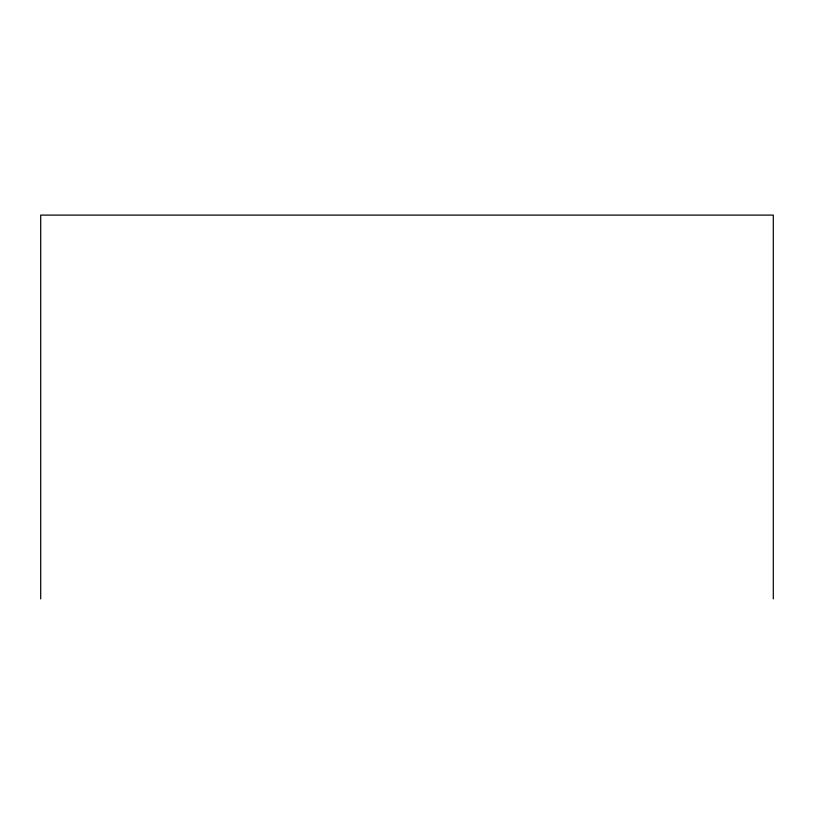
<?xml version="1.0" encoding="UTF-8"?>
<svg xmlns="http://www.w3.org/2000/svg" width="814" height="814" viewBox="0 0 814 814"><rect width="100%" height="100%" fill="white"/><g stroke="black" fill="none" stroke-linecap="round" stroke-linejoin="round"><path stroke-width="1.22" d="M773.3 598.901L773.3 215.1L40.7 215.1L40.7 598.901"/></g></svg>
